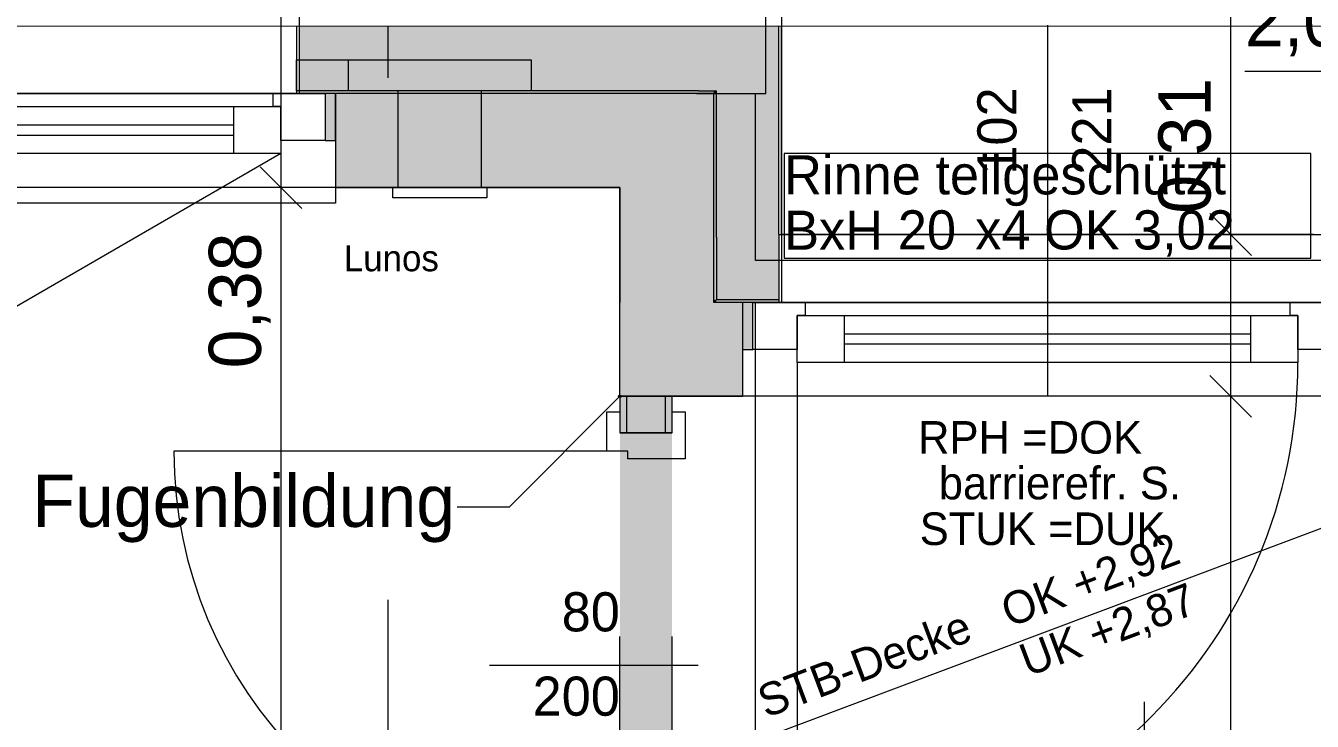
# Model space of a CAD drawing. Header units: metres. Extents: x -3 to 205, y -18 to 45.
# Drawn here: x 2.306 to 4.772, y -1.333 to 0 of the extents above; entities that cross this region are included whole.
import ezdxf

# ---------------------------------------------------------------- set-up
doc = ezdxf.new("R2010")
doc.units = ezdxf.units.M
doc.header["$MEASUREMENT"] = 0
for name, pattern in [('Achse', [0.004, 0.002, -0.001, 0, -0.001]), ('Punkt 1_1', [0.075, 0.025, -0.05]), ('Schnittlinie', [0.006, 0.003, -0.0015, 0, -0.0015]), ('Strichlinie eng', [0.002, 0.0015, -0.0005]), ('Untersicht', [0.001, 0.0005, -0.0005])]:
    doc.linetypes.add(name, pattern=pattern)
for name, color, linetype in [('1._1.Stock PP STG1_3_000 Achsraster', 7, 'Continuous'), ('1._1.Stock PP STG1_3_110 Wand Aussen', 7, 'Continuous'), ('1._1.Stock PP STG1_3_130 Wand Innen', 7, 'Continuous'), ('1._1.Stock PP STG1_3_210 Decke', 7, 'Continuous'), ('1._1.Stock PP STG1_3_220 Bodenaufbau', 7, 'Continuous'), ('1._1.Stock PP STG1_3_220 Bodenaufbau - Außen_ Gefälle', 7, 'Continuous'), ('1._1.Stock PP STG1_3_221 Bodenaufbau - Abdichtung', 7, 'Continuous'), ('1._1.Stock PP STG1_3_520 Fixeinbauten', 7, 'Continuous'), ('1._1.Stock PP STG1_3_611 Entwässerung', 7, 'Continuous'), ('1._1.Stock PP STG1_3_851 Marker Schnitt', 7, 'Continuous'), ('1._1.Stock PP STG1_3_915 Allgemein Beschriftung.x', 7, 'Continuous'), ('1._1.Stock PP STG1_3_950 Polierplan Bemaßung', 7, 'Continuous'), ('1._1.Stock PP STG1_3_955 Polierplan Beschriftung', 7, 'Continuous'), ('1._1.Stock PP STG1_3_Neubau_840 Baulinien', 7, 'Continuous')]:
    doc.layers.add(name, color=color, linetype=linetype)
doc.styles.add('ERSTELLTER_STIL_2', font='')
doc.styles.get('ERSTELLTER_STIL_2').set_extended_font_data('Eurostile')
doc.linetypes.add('Grenze Grundstück', pattern='A,0,[1,415_260415_PP_VA_1_4 1 St1.Shx,S=0.00031746,R=0,X=0,Y=0],-0.04,0', length=0.04)

msp = doc.modelspace()

# ---------------------------------------------------------------- hatches: boundary and pattern name
at = {"layer": '1._1.Stock PP STG1_3_110 Wand Aussen', "linetype": 'Continuous', "lineweight": 13, "true_color": 0xff6400}
for points in [[(3.6979, 0), (3.63, -0.0832), (3.63, -0.125), (3.75, -0.125), (3.75, 0)], [(3.63, -0.0832), (3.6979, 0), (3.63, 0)], [(2.83, -0.125), (3.5959, -0.125), (3.63, -0.0832), (3.63, 0), (2.83, 0)], [(3.625, -0.125), (3.625, -0.0894), (3.5959, -0.125)], [(3.63, -0.125), (3.63, -0.0832), (3.625, -0.0894), (3.625, -0.125)], [(2.88, -0.22), (2.9, -0.22), (2.9, -0.13), (2.88, -0.13)], [(3.63, -0.125), (3.63, -0.405), (3.75, -0.405), (3.75, -0.125)], [(3.75, -0.405), (3.63, -0.405), (3.63, -0.525)], [(3.75, -0.405), (3.63, -0.525), (3.75, -0.525)], [(3.7, -0.53), (3.68, -0.53), (3.68, -0.62), (3.7, -0.62)]]:
    msp.add_hatch(color=30, dxfattribs=at).paths.add_polyline_path(points)
at = {"layer": '1._1.Stock PP STG1_3_110 Wand Aussen', "linetype": 'Continuous', "lineweight": 0, "true_color": 0x373737}
for points in [[(2.83, -0.13), (3.5918, -0.13), (3.5959, -0.125), (2.83, -0.125)], [(3.5959, -0.125), (3.5918, -0.13), (3.625, -0.13), (3.625, -0.125)], [(3.625, -0.125), (3.625, -0.13), (3.63, -0.13), (3.63, -0.125)], [(3.625, -0.13), (3.625, -0.525), (3.63, -0.525), (3.63, -0.13)], [(3.63, -0.525), (3.625, -0.525), (3.625, -0.53)], [(3.63, -0.525), (3.625, -0.53), (3.63, -0.53)], [(3.63, -0.525), (3.63, -0.53), (3.75, -0.53), (3.75, -0.525)]]:
    msp.add_hatch(color=250, dxfattribs=at).paths.add_polyline_path(points)
at = {"layer": '1._1.Stock PP STG1_3_110 Wand Aussen', "linetype": 'Continuous', "lineweight": 13, "true_color": 0x3f7f02}
for points in [[(3.445, -0.13), (2.9, -0.13), (2.9, -0.22), (2.9, -0.31), (3.445, -0.31)], [(3.445, -0.31), (3.625, -0.31), (3.625, -0.13), (3.5918, -0.13)], [(3.445, -0.31), (3.5918, -0.13), (3.445, -0.13)], [(3.445, -0.31), (3.445, -0.53), (3.625, -0.53), (3.625, -0.31)], [(3.625, -0.53), (3.445, -0.53), (3.445, -0.71)], [(3.625, -0.53), (3.445, -0.71), (3.625, -0.71)], [(3.625, -0.53), (3.625, -0.71), (3.68, -0.71), (3.68, -0.62), (3.68, -0.53)]]:
    msp.add_hatch(color=76, dxfattribs=at).paths.add_polyline_path(points)
at = {"layer": '1._1.Stock PP STG1_3_130 Wand Innen', "linetype": 'Continuous', "lineweight": 13, "true_color": 0xfb02fe}
for points in [[(3.445, -0.71), (3.445, -0.78), (3.4575, -0.78), (3.4575, -0.71)], [(3.5325, -0.71), (3.5325, -0.78), (3.545, -0.78), (3.545, -0.71)]]:
    msp.add_hatch(color=6, dxfattribs=at).paths.add_polyline_path(points)
at = {"layer": '1._1.Stock PP STG1_3_130 Wand Innen', "linetype": 'Continuous', "lineweight": 13, "true_color": 0xffaa00}
msp.add_hatch(color=40, dxfattribs=at).paths.add_polyline_path([(3.4575, -0.71), (3.4575, -0.78), (3.5325, -0.78), (3.5325, -0.71)])
at = {"layer": '1._1.Stock PP STG1_3_130 Wand Innen', "linetype": 'Continuous', "lineweight": 0, "true_color": 0xffffff}
msp.add_hatch(color=7, dxfattribs=at).paths.add_polyline_path([(3.545, -0.78), (3.445, -0.78), (3.445, -1.67), (3.545, -1.67)])
at = {"layer": '1._1.Stock PP STG1_3_955 Polierplan Beschriftung', "linetype": 'Continuous', "lineweight": 13, "true_color": 0xfb02fe}
msp.add_hatch(color=6, dxfattribs=at).paths.add_polyline_path([(3.4425, -0.71), (3.4427, -0.711), (3.4432, -0.7118), (3.444, -0.7123), (3.445, -0.7125), (3.446, -0.7123), (3.4468, -0.7118), (3.4473, -0.711), (3.4475, -0.71), (3.4473, -0.709), (3.4468, -0.7082), (3.446, -0.7077), (3.445, -0.7075), (3.444, -0.7077), (3.4432, -0.7082), (3.4427, -0.709)])

# ---------------------------------------------------------------- linework, layer by layer
at = {"layer": '1._1.Stock PP STG1_3_000 Achsraster', "color": 5, "linetype": 'Achse', "lineweight": 0, "ltscale": 1000}
msp.add_line((3, 3), (3, -18), dxfattribs=at)
at = {"layer": '1._1.Stock PP STG1_3_110 Wand Aussen', "color": 7, "linetype": 'Continuous', "lineweight": 13, "ltscale": 1000}
for p, q in [((2.83, 0.065), (2.83, -0.13)), ((2.825, 0), (2.825, -0.125)), ((2.825, 0), (2.825, -0.125)), ((3.75, -0.125), (3.75, 0)), ((3.75, -0.125), (3.75, 0)), ((4.265, 0.0013), (4.265, -0.71)), ((2.13, -0.13), (2.78, -0.13)), ((2.78, -0.155), (2.78, -0.13)), ((2.78, -0.13), (2.88, -0.13)), ((2.825, -0.125), (2.825, -0.13)), ((2.825, -0.125), (2.825, -0.13)), ((2.83, -0.13), (2.825, -0.13)), ((2.83, -0.13), (2.825, -0.13)), ((2.83, -0.13), (2.825, -0.13)), ((3.5959, -0.125), (2.83, -0.125)), ((2.88, -0.13), (2.88, -0.22)), ((3.5959, -0.125), (3.625, -0.125)), ((3.625, -0.125), (3.63, -0.125)), ((3.63, -0.13), (3.63, -0.125)), ((3.63, -0.13), (3.63, -0.125)), ((3.63, -0.405), (3.63, -0.13)), ((3.75, -0.4), (3.75, -0.125)), ((2.205, -0.155), (2.705, -0.155)), ((2.705, -0.245), (2.705, -0.155)), ((2.705, -0.155), (2.795, -0.155)), ((2.795, -0.155), (2.78, -0.155)), ((2.795, -0.22), (2.795, -0.155)), ((2.795, -0.155), (2.795, -0.245)), ((2.205, -0.19), (2.705, -0.19)), ((2.705, -0.21), (2.205, -0.21)), ((2.88, -0.22), (2.795, -0.22)), ((2.705, -0.245), (2.205, -0.245)), ((2.795, -0.245), (2.705, -0.245)), ((2.9, -0.31), (2.9, -0.34)), ((2.9, -0.34), (0.95, -0.34)), ((3.63, -0.405), (3.63, -0.525)), ((3.63, -0.405), (3.63, -0.525)), ((3.75, -0.4), (3.75, -0.405)), ((3.75, -0.4), (3.755, -0.4)), ((3.75, -0.4), (3.75, -0.405)), ((3.75, -0.405), (3.75, -0.53)), ((3.755, -0.4), (3.755, -0.405)), ((4.775, -0.4), (3.755, -0.4)), ((3.755, -0.4), (3.755, -0.4)), ((3.755, -0.4), (3.755, -0.405)), ((3.755, -0.405), (3.755, -0.525)), ((3.755, -0.405), (3.755, -0.525)), ((3.75, -0.525), (3.63, -0.525)), ((3.75, -0.53), (3.68, -0.53)), ((3.75, -0.53), (3.68, -0.53)), ((3.75, -0.53), (3.68, -0.53)), ((3.7, -0.53), (3.8, -0.53)), ((3.7, -0.62), (3.7, -0.53)), ((3.75, -0.53), (3.755, -0.53)), ((3.75, -0.53), (3.755, -0.53)), ((3.75, -0.53), (3.755, -0.53)), ((3.755, -0.525), (3.755, -0.53)), ((3.755, -0.525), (3.755, -0.53)), ((3.8, -0.53), (4.73, -0.53)), ((3.8, -0.53), (3.8, -0.555)), ((4.73, -0.555), (4.73, -0.53)), ((4.73, -0.53), (4.83, -0.53)), ((3.8, -0.555), (3.785, -0.555)), ((3.785, -0.555), (3.785, -0.62)), ((3.785, -0.645), (3.785, -0.555)), ((3.785, -0.555), (3.875, -0.555)), ((3.875, -0.555), (4.655, -0.555)), ((3.875, -0.555), (3.875, -0.645)), ((4.655, -0.645), (4.655, -0.555)), ((4.655, -0.555), (4.745, -0.555)), ((4.745, -0.555), (4.73, -0.555)), ((4.745, -0.62), (4.745, -0.555)), ((4.745, -0.555), (4.745, -0.645)), ((3.875, -0.59), (4.655, -0.59)), ((4.655, -0.61), (3.875, -0.61)), ((3.785, -0.62), (3.7, -0.62)), ((4.83, -0.62), (4.745, -0.62)), ((3.875, -0.645), (3.785, -0.645)), ((4.655, -0.645), (3.875, -0.645)), ((4.745, -0.645), (4.655, -0.645)), ((4.85, -0.71), (3.68, -0.71)), ((3.68, -0.71), (3.68, -0.71))]:
    msp.add_line(p, q, dxfattribs=at)
at = {"layer": '1._1.Stock PP STG1_3_110 Wand Aussen', "color": 7, "linetype": 'Continuous', "lineweight": 18, "ltscale": 1000}
for p, q in [((2.9, -0.13), (2.83, -0.13)), ((2.9, -0.13), (2.83, -0.13)), ((2.9, -0.13), (2.83, -0.13)), ((3.445, -0.13), (2.9, -0.13)), ((2.9, -0.13), (2.9, -0.22)), ((2.9, -0.13), (2.9, -0.22)), ((2.9, -0.13), (2.9, -0.22)), ((3.5918, -0.13), (3.445, -0.13)), ((3.5918, -0.13), (3.625, -0.13)), ((3.625, -0.31), (3.625, -0.13)), ((3.625, -0.31), (3.625, -0.13)), ((2.9, -0.22), (2.9, -0.31)), ((2.9, -0.22), (2.9, -0.31)), ((3.625, -0.525), (3.625, -0.31)), ((3.625, -0.525), (3.625, -0.53)), ((3.625, -0.525), (3.625, -0.53)), ((3.68, -0.53), (3.625, -0.53)), ((3.68, -0.53), (3.68, -0.62)), ((3.68, -0.53), (3.68, -0.62)), ((3.68, -0.53), (3.68, -0.62)), ((3.68, -0.62), (3.68, -0.71)), ((3.68, -0.62), (3.68, -0.71))]:
    msp.add_line(p, q, dxfattribs=at)
at = {"layer": '1._1.Stock PP STG1_3_110 Wand Aussen', "color": 8, "linetype": 'Strichlinie eng', "lineweight": 0, "ltscale": 1000}
msp.add_line((2.795, -0.245), (2.2061, -0.585), dxfattribs=at)
at = {"layer": '1._1.Stock PP STG1_3_110 Wand Aussen', "color": 8, "linetype": 'Punkt 1_1', "lineweight": 13, "ltscale": 1000}
for p, q in [((4.775, -0.4), (3.755, -0.4)), ((4.85, -0.71), (3.68, -0.71))]:
    msp.add_line(p, q, dxfattribs=at)
at = {"layer": '1._1.Stock PP STG1_3_110 Wand Aussen', "color": 8, "linetype": 'Continuous', "lineweight": 0, "ltscale": 1000}
msp.add_line((3.785, -0.645), (3.785, -1.605), dxfattribs=at)
at = {"layer": '1._1.Stock PP STG1_3_110 Wand Aussen', "color": 7, "linetype": 'Continuous', "lineweight": 13, "ltscale": 1000, "flags": 128}
msp.add_lwpolyline([(3.755, -0.4), (3.755, 0)], dxfattribs=at)
for points in [[(2.88, -0.22), (2.9, -0.22), (2.9, -0.13), (2.88, -0.13)], [(3.7, -0.53), (3.68, -0.53), (3.68, -0.62), (3.7, -0.62)]]:
    msp.add_lwpolyline(points, close=True, dxfattribs=at)
at = {"layer": '1._1.Stock PP STG1_3_110 Wand Aussen', "color": 7, "linetype": 'Continuous', "lineweight": 18, "ltscale": 1000, "flags": 128}
for points in [[(2.9, -0.31), (3.445, -0.31)], [(3.445, -0.31), (3.445, -0.53)], [(3.445, -0.71), (3.445, -0.53)], [(3.445, -0.71), (3.68, -0.71)]]:
    msp.add_lwpolyline(points, dxfattribs=at)
at = {"layer": '1._1.Stock PP STG1_3_110 Wand Aussen', "color": 8, "linetype": 'Continuous', "lineweight": 0, "ltscale": 1000}
msp.add_arc((3.785, -0.645), 0.96, 270, 0, dxfattribs=at)
at = {"layer": '1._1.Stock PP STG1_3_130 Wand Innen', "color": 7, "linetype": 'Continuous', "lineweight": 18, "ltscale": 1000}
for p, q in [((3.4575, -0.71), (3.4575, -0.78)), ((3.5325, -0.78), (3.5325, -0.71)), ((3.4575, -0.78), (3.445, -0.78)), ((3.4575, -0.78), (3.445, -0.78)), ((3.4575, -0.78), (3.445, -0.78)), ((3.5325, -0.78), (3.4575, -0.78)), ((3.5325, -0.78), (3.4575, -0.78)), ((3.5325, -0.78), (3.4575, -0.78)), ((3.545, -0.78), (3.5325, -0.78)), ((3.545, -0.78), (3.5325, -0.78)), ((3.545, -0.78), (3.5325, -0.78))]:
    msp.add_line(p, q, dxfattribs=at)
at = {"layer": '1._1.Stock PP STG1_3_130 Wand Innen', "color": 7, "linetype": 'Continuous', "lineweight": 13, "ltscale": 1000}
for p, q in [((3.42, -0.815), (3.42, -0.74)), ((3.42, -0.74), (3.445, -0.74)), ((3.445, -0.74), (3.445, -0.78)), ((3.545, -0.78), (3.545, -0.74)), ((3.545, -0.74), (3.57, -0.74)), ((3.57, -0.74), (3.57, -0.83)), ((3.445, -0.78), (3.545, -0.78)), ((3.42, -0.815), (2.59, -0.815)), ((3.46, -0.815), (3.42, -0.815)), ((3.46, -0.83), (3.46, -0.815)), ((3.57, -0.83), (3.46, -0.83)), ((3.195, -1.225), (3.595, -1.225))]:
    msp.add_line(p, q, dxfattribs=at)
at = {"layer": '1._1.Stock PP STG1_3_130 Wand Innen', "color": 8, "linetype": 'Untersicht', "lineweight": 13, "ltscale": 1000}
for p, q in [((3.445, -1.67), (3.445, -0.78)), ((3.545, -1.67), (3.545, -0.78))]:
    msp.add_line(p, q, dxfattribs=at)
at = {"layer": '1._1.Stock PP STG1_3_130 Wand Innen', "color": 7, "linetype": 'Continuous', "lineweight": 18, "ltscale": 1000, "flags": 128}
for points in [[(3.445, -0.71), (3.445, -0.78)], [(3.545, -0.71), (3.445, -0.71)], [(3.545, -0.78), (3.545, -0.71)]]:
    msp.add_lwpolyline(points, dxfattribs=at)
at = {"layer": '1._1.Stock PP STG1_3_130 Wand Innen', "color": 7, "linetype": 'Continuous', "lineweight": 13, "ltscale": 1000}
msp.add_arc((3.42, -0.815), 0.83, 180, 270, dxfattribs=at)
at = {"layer": '1._1.Stock PP STG1_3_210 Decke', "color": 7, "linetype": 'Continuous', "lineweight": 13, "ltscale": 1000, "true_color": 0xf4f4f4, "flags": 128}
msp.add_lwpolyline([(5.94, 0.71), (5.94, -0.45), (3.705, -0.45), (3.705, -0.13), (3.725, -0.13), (3.725, 0.71)], close=True, dxfattribs=at)
msp.add_lwpolyline([(6.02, -0.13), (6.02, -0.53), (3.625, -0.53), (3.625, -0.13), (0.1305, -0.13)], dxfattribs=at)
msp.add_lwpolyline([(6.02, -0.13), (6.02, -0.53), (3.625, -0.53), (3.625, -0.13), (0.1305, -0.13)], dxfattribs=at)
msp.add_lwpolyline([(6.02, -0.13), (6.02, -0.53), (3.625, -0.53), (3.625, -0.13), (0.1305, -0.13)], dxfattribs=at)
at = {"layer": '1._1.Stock PP STG1_3_220 Bodenaufbau', "color": 7, "linetype": 'Continuous', "lineweight": 13, "ltscale": 1000, "true_color": 0xf4f4f4, "flags": 128}
for points in [[(3.445, -0.31), (0.3111, -0.31), (0.3639, -14.69), (5.685, -14.69), (5.685, -15.66), (13.295, -15.66), (13.295, -14.69), (18.6261, -14.69), (18.674, -0.31), (15.505, -0.31), (15.505, -0.71), (12.78, -0.71), (12.78, -0.13), (6.2, -0.13), (6.2, -0.71), (3.445, -0.71)], [(5.94, -0.53), (5.94, -1.37), (3.705, -1.37), (3.705, -0.53)]]:
    msp.add_lwpolyline(points, close=True, dxfattribs=at)
at = {"layer": '1._1.Stock PP STG1_3_220 Bodenaufbau - Außen_ Gefälle', "color": 7, "linetype": 'Continuous', "lineweight": 13, "ltscale": 1000, "true_color": 0xf4f4f4, "flags": 128}
msp.add_lwpolyline([(3.755, 0.68), (3.755, -0.4), (5.89, -0.4), (5.89, 0.68)], close=True, dxfattribs=at)
at = {"layer": '1._1.Stock PP STG1_3_221 Bodenaufbau - Abdichtung', "color": 171, "linetype": 'Untersicht', "lineweight": 13, "ltscale": 1000, "true_color": 0x6c6cff, "flags": 128}
for points in [[(3.725, -0.13), (3.725, 0.71)], [(3.6248, -0.13), (3.6248, -0.53)], [(3.625, -0.13), (3.725, -0.13)], [(3.625, -0.53), (3.625, -0.13)], [(5.61, -0.53), (3.625, -0.53)]]:
    msp.add_lwpolyline(points, dxfattribs=at)
at = {"layer": '1._1.Stock PP STG1_3_520 Fixeinbauten', "color": 8, "linetype": 'Untersicht', "lineweight": 0, "ltscale": 1000, "flags": 128}
for points in [[(2.825, -0.065), (2.925, -0.065)], [(2.825, -0.125), (2.825, -0.065)], [(2.925, -0.125), (2.925, -0.065)], [(2.925, -0.065), (3.275, -0.065)], [(3.275, -0.065), (3.275, -0.125)], [(2.925, -0.125), (2.825, -0.125)], [(3.275, -0.125), (2.925, -0.125)], [(3.02, -0.31), (3.02, -0.125)], [(3.18, -0.31), (3.18, -0.125)], [(3.01, -0.33), (3.01, -0.31)], [(3.01, -0.31), (3.19, -0.31)], [(3.19, -0.31), (3.19, -0.33)], [(3.19, -0.33), (3.01, -0.33)]]:
    msp.add_lwpolyline(points, dxfattribs=at)
at = {"layer": '1._1.Stock PP STG1_3_611 Entwässerung', "color": 7, "linetype": 'Continuous', "lineweight": 13, "ltscale": 1000, "flags": 128}
msp.add_lwpolyline([(3.76, -0.445), (4.77, -0.445), (4.77, -0.245), (3.76, -0.245)], close=True, dxfattribs=at)
at = {"layer": '1._1.Stock PP STG1_3_851 Marker Schnitt', "color": 7, "linetype": 'Schnittlinie', "lineweight": 13, "ltscale": 1000}
msp.add_line((4.45, 4.805), (4.45, -18), dxfattribs=at)
at = {"layer": '1._1.Stock PP STG1_3_950 Polierplan Bemaßung', "color": 6, "linetype": 'Continuous', "lineweight": 13, "ltscale": 1000, "true_color": 0xfb02fe}
for p, q in [((4.6161, -0.4), (4.6161, 0.85)), ((2.7954, -0.31), (2.7954, 0.07)), ((2.7554, -0.27), (2.8354, -0.35)), ((2.8704, -0.31), (2.7204, -0.31)), ((2.7954, -3.845), (2.7954, -0.31)), ((4.5761, -0.36), (4.6561, -0.44)), ((4.6911, -0.4), (4.5411, -0.4)), ((4.6161, -0.71), (4.6161, -0.4)), ((4.5761, -0.67), (4.6561, -0.75)), ((4.6911, -0.71), (4.5411, -0.71)), ((4.6161, -3.845), (4.6161, -0.71))]:
    msp.add_line(p, q, dxfattribs=at)
at = {"layer": '1._1.Stock PP STG1_3_950 Polierplan Bemaßung', "color": 171, "linetype": 'Continuous', "lineweight": 13, "ltscale": 1000, "true_color": 0x6c6cff}
msp.add_line((5.1598, -0.0874), (4.6435, -0.0874), dxfattribs=at)
at = {"layer": '1._1.Stock PP STG1_3_950 Polierplan Bemaßung', "color": 76, "linetype": 'Continuous', "lineweight": 13, "ltscale": 1000, "true_color": 0x3f7f02}
msp.add_line((3.705, -1.37), (5.94, -0.53), dxfattribs=at)
at = {"layer": '1._1.Stock PP STG1_3_955 Polierplan Beschriftung', "color": 6, "linetype": 'Continuous', "lineweight": 13, "ltscale": 1000, "true_color": 0xfb02fe}
for p, q in [((3.4432, -0.7118), (3.2329, -0.9221)), ((3.2329, -0.9221), (3.1329, -0.9221))]:
    msp.add_line(p, q, dxfattribs=at)
msp.add_circle((3.445, -0.71), 0.0025, dxfattribs=at)
at = {"layer": '1._1.Stock PP STG1_3_Neubau_840 Baulinien', "color": 76, "linetype": 'Grenze Grundstück', "lineweight": 13, "ltscale": 1000, "true_color": 0x3f7f02, "flags": 128}
msp.add_lwpolyline([(0.0591, -18), (0.0564, -12.2031), (0, -0.0002), (18.985, -0.0012), (18.958, -11.4452), (18.914, -18)], dxfattribs=at)

# ---------------------------------------------------------------- texts
at = {"layer": '1._1.Stock PP STG1_3_110 Wand Aussen', "color": 7, "linetype": 'Continuous', "lineweight": 13, "char_height": 0.075, "attachment_point": 9, "rotation": 90, "style": 'ERSTELLTER_STIL_2'}
for s, insert in [('\\A1;{\\pqr;\\pt0;\\fEurostile|b0|i0|c0|p0;\\W1.000000;102}', (4.2064, -0.118)), ('\\A1;{\\pqr;\\pt0;\\fEurostile|b0|i0|c0|p0;\\W1.000000;221}', (4.3872, -0.118))]:
    msp.add_mtext(s, dxfattribs=dict(at, insert=insert))
at = {"layer": '1._1.Stock PP STG1_3_110 Wand Aussen', "color": 7, "linetype": 'Continuous', "lineweight": 13, "char_height": 0.0625, "attachment_point": 9, "style": 'ERSTELLTER_STIL_2'}
for s, insert in [('\\A1;{\\pqr;\\pt0;\\fEurostile|b0|i0|c0|p0;\\W1.000000;RPH =DOK}', (4.4462, -0.8208)), ('\\A1;{\\pqr;\\pt0;\\fEurostile|b0|i0|c0|p0;\\W1.000000;barrierefr. S. }', (4.5208, -0.9083)), ('\\A1;{\\pqr;\\pt0;\\fEurostile|b0|i0|c0|p0;\\W1.000000;STUK =DUK}', (4.4912, -0.9958))]:
    msp.add_mtext(s, dxfattribs=dict(at, insert=insert))
at = {"layer": '1._1.Stock PP STG1_3_130 Wand Innen', "color": 7, "linetype": 'Continuous', "lineweight": 13, "char_height": 0.075, "attachment_point": 9, "style": 'ERSTELLTER_STIL_2'}
for s, insert in [('\\A1;{\\pqr;\\pt0;\\fEurostile|b0|i0|c0|p0;\\W1.000000;80}', (3.445, -1.1614)), ('\\A1;{\\pqr;\\pt0;\\fEurostile|b0|i0|c0|p0;\\W1.000000;200}', (3.445, -1.323))]:
    msp.add_mtext(s, dxfattribs=dict(at, insert=insert))
at = {"layer": '1._1.Stock PP STG1_3_915 Allgemein Beschriftung.x', "color": 250, "linetype": 'Continuous', "lineweight": 13, "true_color": 0x3f3f3f, "insert": (3.0068, -0.4711), "char_height": 0.05, "attachment_point": 8, "style": 'ERSTELLTER_STIL_2'}
msp.add_mtext('\\A1;{\\pqc;\\fEurostile|b0|i0|c0|p0;\\W1.000000;Lunos}', dxfattribs=at)
at = {"layer": '1._1.Stock PP STG1_3_950 Polierplan Bemaßung', "color": 171, "linetype": 'Continuous', "lineweight": 13, "true_color": 0x6c6cff, "insert": (4.6435, -0.0583), "char_height": 0.1, "attachment_point": 7, "style": 'ERSTELLTER_STIL_2'}
msp.add_mtext('\\A1;{\\pql;\\fEurostile|b0|i0|c0|p0;\\W1.000000;2,000\\fEurostile|b0|i0|c0|p0;\\W1.000000;%}', dxfattribs=at)
at = {"layer": '1._1.Stock PP STG1_3_950 Polierplan Bemaßung', "color": 6, "linetype": 'Continuous', "lineweight": 13, "true_color": 0xfb02fe, "char_height": 0.1, "width": 0.306373, "attachment_point": 7, "rotation": 90, "style": 'ERSTELLTER_STIL_2'}
for s, insert in [('\\A1;{\\pql;\\fEurostile|b0|i0|c0|p0;\\W1.000000;0,31}', (4.5961, -0.36)), ('\\A1;{\\pql;\\fEurostile|b0|i0|c0|p0;\\W1.000000;0,38}', (2.7754, -0.6564))]:
    msp.add_mtext(s, dxfattribs=dict(at, insert=insert))
at = {"layer": '1._1.Stock PP STG1_3_950 Polierplan Bemaßung', "color": 76, "linetype": 'Continuous', "lineweight": 13, "true_color": 0x3f7f02, "insert": (4.2014, -1.1797), "char_height": 0.0625, "attachment_point": 4, "rotation": 20.5982, "line_spacing_factor": 0.968161, "style": 'ERSTELLTER_STIL_2'}
msp.add_mtext('\\A1;{\\pql;\\fEurostile|b0|i0|c0|p0;\\W1.000000;OK \\fEurostile|b0|i0|c0|p0;\\W1.000000;+\\fEurostile|b0|i0|c0|p0;\\W1.000000;2,92\\fEurostile|b0|i0|c0|p0;\\W1.000000;\\A1{\\H.66x;\\S^  ;}\\fEurostile|b0|i0|c0|p0;\\W1.000000;\\fEurostile|b0|i0|c0|p0;\\W1.000000;\\P\\pql;\\fEurostile|b0|i0|c0|p0;\\W1.000000;UK \\fEurostile|b0|i0|c0|p0;\\W1.000000;+\\fEurostile|b0|i0|c0|p0;\\W1.000000;2,87\\fEurostile|b0|i0|c0|p0;\\W1.000000;\\A1{\\H.66x;\\S^  ;}\\fEurostile|b0|i0|c0|p0;\\W1.000000;\\fEurostile|b0|i0|c0|p0;\\W1.000000;}', dxfattribs=at)
at = {"layer": '1._1.Stock PP STG1_3_950 Polierplan Bemaßung', "color": 76, "linetype": 'Continuous', "lineweight": 13, "true_color": 0x3f7f02, "insert": (3.7386, -1.3633), "char_height": 0.0625, "attachment_point": 4, "rotation": 20.5982, "style": 'ERSTELLTER_STIL_2'}
msp.add_mtext('\\A1;{\\pql;\\fEurostile|b0|i0|c0|p0;\\W1.000000;\\fEurostile|b0|i0|c0|p0;\\W1.000000;\\fEurostile|b0|i0|c0|p0;\\W1.000000;STB-Decke\\fEurostile|b0|i0|c0|p0;\\W1.000000;\\A1{\\H.66x;\\S^  ;}\\fEurostile|b0|i0|c0|p0;\\W1.000000;\\fEurostile|b0|i0|c0|p0;\\W1.000000;\\P\\pql;\\fEurostile|b0|i0|c0|p0;\\W1.000000;\\fEurostile|b0|i0|c0|p0;\\W1.000000;\\fEurostile|b0|i0|c0|p0;\\W1.000000;\\fEurostile|b0|i0|c0|p0;\\W1.000000;\\A1{\\H.66x;\\S^  ;}\\fEurostile|b0|i0|c0|p0;\\W1.000000;\\fEurostile|b0|i0|c0|p0;\\W1.000000;}', dxfattribs=at)
at = {"layer": '1._1.Stock PP STG1_3_955 Polierplan Beschriftung', "color": 7, "linetype": 'Continuous', "lineweight": 13, "char_height": 0.075, "attachment_point": 1, "style": 'ERSTELLTER_STIL_2'}
for s, insert in [('\\A1;{\\pql;\\fEurostile|b0|i0|c0|p0;\\W1.000000;Rinne teilgeschützt\\fEurostile|b0|i0|c0|p0;\\W1.000000;  }', (3.76, -0.2481)), ('\\A1;{\\pql;\\pt0,1;\\fEurostile|b0|i0|c0|p0;\\W1.000000;BxH }', (3.76, -0.3543)), ('\\A1;{\\pql;\\pt0,1;\\fEurostile|b0|i0|c0|p0;\\W1.000000;20\\fEurostile|b0|i0|c0|p0;\\W1.000000;\\A1{\\H.66x;\\S^  ;}\\fEurostile|b0|i0|c0|p0;\\W1.000000;\\fEurostile|b0|i0|c0|p0;\\W1.000000;\\A1{\\H.66x;\\S^  ;}\\fEurostile|b0|i0|c0|p0;\\W1.000000;x\\fEurostile|b0|i0|c0|p0;\\W1.000000;\\fEurostile|b0|i0|c0|p0;\\W1.000000;\\fEurostile|b0|i0|c0|p0;\\W1.000000;\\fEurostile|b0|i0|c0|p0;\\W1.000000;\\fEurostile|b0|i0|c0|p0;\\W1.000000;4\\fEurostile|b0|i0|c0|p0;\\W1.000000;\\A1{\\H.66x;\\S^  ;}\\fEurostile|b0|i0|c0|p0;\\W1.000000;\\fEurostile|b0|i0|c0|p0;\\W1.000000;\\A1{\\H.66x;\\S^  ;}\\fEurostile|b0|i0|c0|p0;\\W1.000000;\\fEurostile|b0|i0|c0|p0;\\W1.000000;\\fEurostile|b0|i0|c0|p0;\\W1.000000;\\fEurostile|b0|i0|c0|p0;\\W1.000000;\\fEurostile|b0|i0|c0|p0;\\W1.000000;\\fEurostile|b0|i0|c0|p0;\\W1.000000;\\fEurostile|b0|i0|c0|p0;\\W1.000000;\\A1{\\H.66x;\\S^  ;}\\fEurostile|b0|i0|c0|p0;\\W1.000000;\\fEurostile|b0|i0|c0|p0;\\W1.000000;\\A1{\\H.66x;\\S^  ;}\\fEurostile|b0|i0|c0|p0;\\W1.000000;\\fEurostile|b0|i0|c0|p0;\\W1.000000;\\fEurostile|b0|i0|c0|p0;\\W1.000000;\\fEurostile|b0|i0|c0|p0;\\W1.000000;\\fEurostile|b0|i0|c0|p0;\\W1.000000;\\fEurostile|b0|i0|c0|p0;\\W1.000000;\\fEurostile|b0|i0|c0|p0;\\W1.000000;\\A1{\\H.66x;\\S^  ;}\\fEurostile|b0|i0|c0|p0;\\W1.000000;\\fEurostile|b0|i0|c0|p0;\\W1.000000;\\A1{\\H.66x;\\S^  ;}\\fEurostile|b0|i0|c0|p0;\\W1.000000;\\fEurostile|b0|i0|c0|p0;\\W1.000000;\\fEurostile|b0|i0|c0|p0;\\W1.000000;\\fEurostile|b0|i0|c0|p0;\\W1.000000;\\fEurostile|b0|i0|c0|p0;\\W1.000000;\\fEurostile|b0|i0|c0|p0;\\W1.000000;\\fEurostile|b0|i0|c0|p0;\\W1.000000;\\A1{\\H.66x;\\S^  ;}\\fEurostile|b0|i0|c0|p0;\\W1.000000;\\fEurostile|b0|i0|c0|p0;\\W1.000000;\\A1{\\H.66x;\\S^  ;}\\fEurostile|b0|i0|c0|p0;\\W1.000000;\\fEurostile|b0|i0|c0|p0;\\W1.000000;\\fEurostile|b0|i0|c0|p0;\\W1.000000;\\fEurostile|b0|i0|c0|p0;\\W1.000000;\\fEurostile|b0|i0|c0|p0;\\W1.000000;\\fEurostile|b0|i0|c0|p0;\\W1.000000;\\fEurostile|b0|i0|c0|p0;\\W1.000000;\\A1{\\H.66x;\\S^  ;}\\fEurostile|b0|i0|c0|p0;\\W1.000000;}', (3.9779, -0.3536)), ('\\A1;{\\pql;\\pt0,1;\\fEurostile|b0|i0|c0|p0;\\W1.000000; OK }', (4.2303, -0.3536)), ('\\A1;{\\pql;\\pt0,1;\\fEurostile|b0|i0|c0|p0;\\W1.000000;3,02\\fEurostile|b0|i0|c0|p0;\\W1.000000;\\A1{\\H.66x;\\S^  ;}\\fEurostile|b0|i0|c0|p0;\\W1.000000;\\fEurostile|b0|i0|c0|p0;\\W1.000000;\\A1{\\H.66x;\\S^  ;}\\fEurostile|b0|i0|c0|p0;\\W1.000000;\\fEurostile|b0|i0|c0|p0;\\W1.000000;\\fEurostile|b0|i0|c0|p0;\\W1.000000;\\fEurostile|b0|i0|c0|p0;\\W1.000000;\\fEurostile|b0|i0|c0|p0;\\W1.000000;\\fEurostile|b0|i0|c0|p0;\\W1.000000;\\fEurostile|b0|i0|c0|p0;\\W1.000000;\\A1{\\H.66x;\\S^  ;}\\fEurostile|b0|i0|c0|p0;\\W1.000000;\\fEurostile|b0|i0|c0|p0;\\W1.000000;\\A1{\\H.66x;\\S^  ;}\\fEurostile|b0|i0|c0|p0;\\W1.000000;\\fEurostile|b0|i0|c0|p0;\\W1.000000;\\fEurostile|b0|i0|c0|p0;\\W1.000000;\\fEurostile|b0|i0|c0|p0;\\W1.000000;\\fEurostile|b0|i0|c0|p0;\\W1.000000;\\fEurostile|b0|i0|c0|p0;\\W1.000000;\\fEurostile|b0|i0|c0|p0;\\W1.000000;\\A1{\\H.66x;\\S^  ;}\\fEurostile|b0|i0|c0|p0;\\W1.000000;\\fEurostile|b0|i0|c0|p0;\\W1.000000;\\A1{\\H.66x;\\S^  ;}\\fEurostile|b0|i0|c0|p0;\\W1.000000;\\fEurostile|b0|i0|c0|p0;\\W1.000000;\\fEurostile|b0|i0|c0|p0;\\W1.000000;\\fEurostile|b0|i0|c0|p0;\\W1.000000;\\fEurostile|b0|i0|c0|p0;\\W1.000000;\\fEurostile|b0|i0|c0|p0;\\W1.000000;\\fEurostile|b0|i0|c0|p0;\\W1.000000;\\A1{\\H.66x;\\S^  ;}\\fEurostile|b0|i0|c0|p0;\\W1.000000;\\fEurostile|b0|i0|c0|p0;\\W1.000000;\\fEurostile|b0|i0|c0|p0;\\W1.000000;\\fEurostile|b0|i0|c0|p0;\\W1.000000;\\fEurostile|b0|i0|c0|p0;\\W1.000000;\\fEurostile|b0|i0|c0|p0;\\W1.000000;\\fEurostile|b0|i0|c0|p0;\\W1.000000;\\fEurostile|b0|i0|c0|p0;\\W1.000000;\\fEurostile|b0|i0|c0|p0;\\W1.000000;\\fEurostile|b0|i0|c0|p0;\\W1.000000;\\fEurostile|b0|i0|c0|p0;\\W1.000000;\\fEurostile|b0|i0|c0|p0;\\W1.000000;\\fEurostile|b0|i0|c0|p0;\\W1.000000;\\fEurostile|b0|i0|c0|p0;\\W1.000000;\\fEurostile|b0|i0|c0|p0;\\W1.000000;\\fEurostile|b0|i0|c0|p0;\\W1.000000;\\fEurostile|b0|i0|c0|p0;\\W1.000000;\\fEurostile|b0|i0|c0|p0;\\W1.000000;\\fEurostile|b0|i0|c0|p0;\\W1.000000;}', (4.4288, -0.3536))]:
    msp.add_mtext(s, dxfattribs=dict(at, insert=insert))
at = {"layer": '1._1.Stock PP STG1_3_955 Polierplan Beschriftung', "color": 6, "linetype": 'Continuous', "lineweight": 13, "true_color": 0xfb02fe, "insert": (2.3186, -0.9252), "char_height": 0.1, "attachment_point": 4, "style": 'ERSTELLTER_STIL_2'}
msp.add_mtext('\\A1;{\\pql;\\fEurostile|b0|i0|c0|p0;\\W1.000000;Fugenbildung}', dxfattribs=at)

doc.saveas('drawing.dxf')
